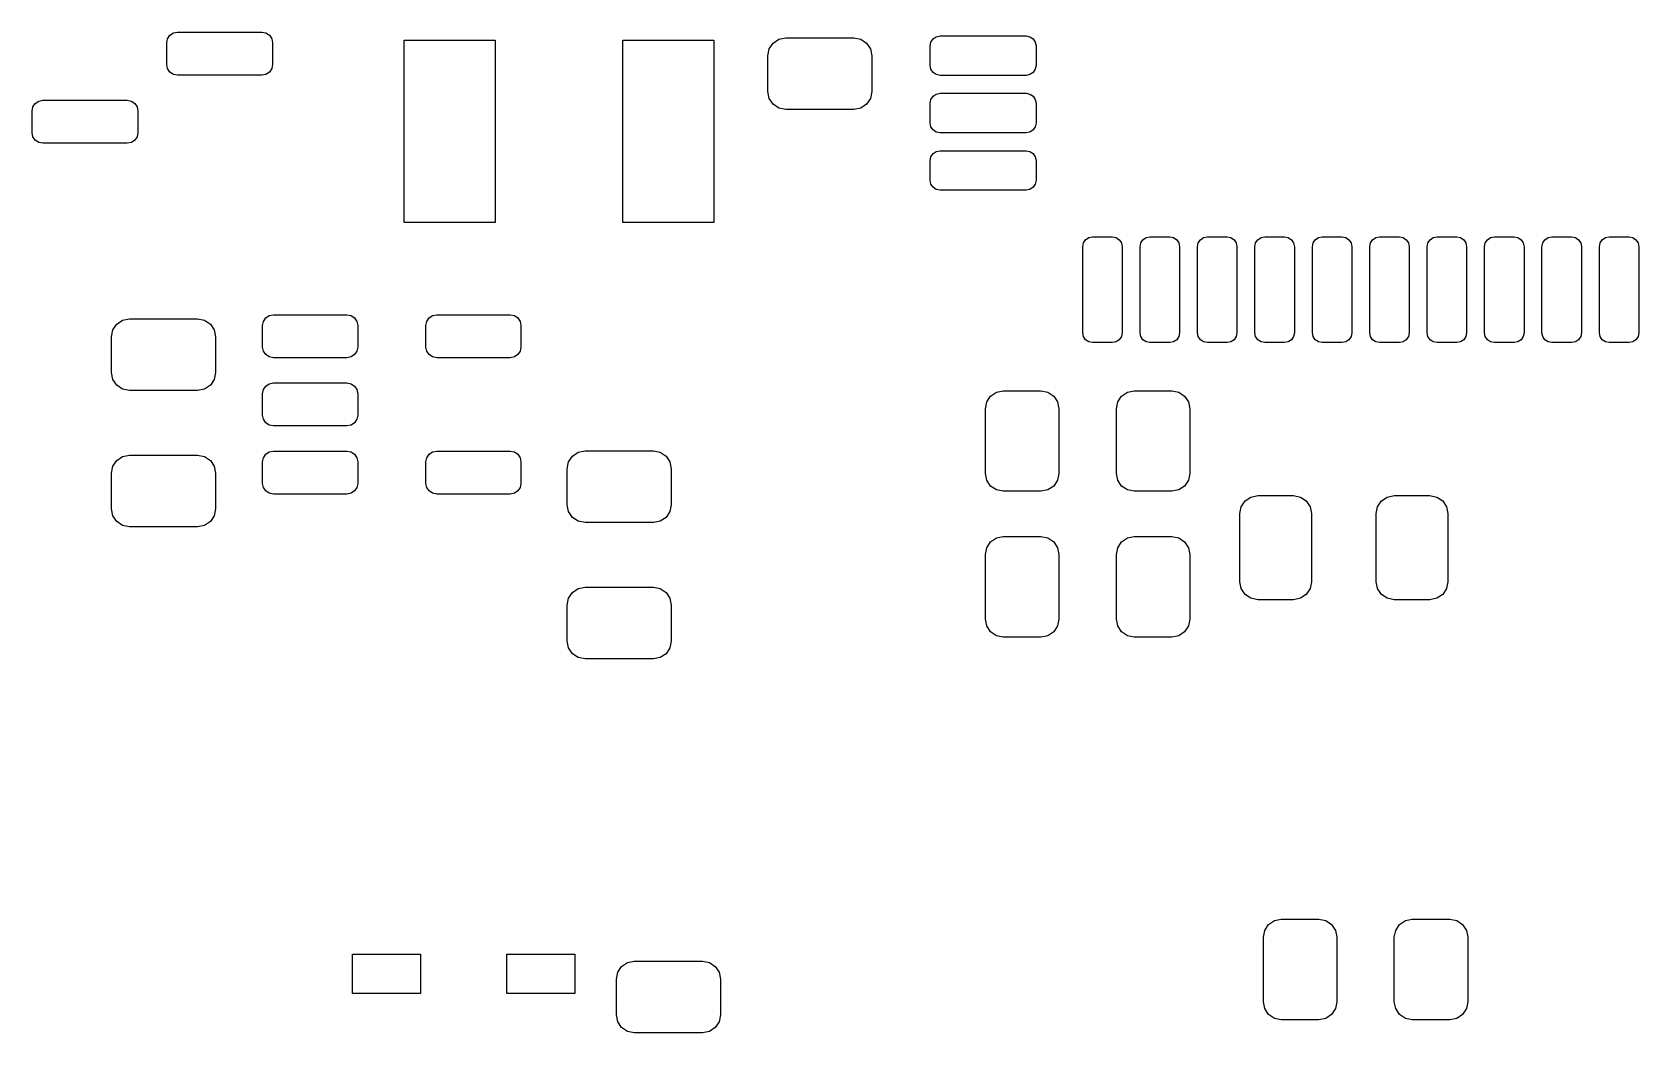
# Model space of a CAD drawing. Header units: inches. Extents: x -2.1 to 1.74, y 0.53 to 2.74.
# Drawn here: x -1.039 to -0.158, y 1.11 to 1.659 of the extents above; entities that cross this region are included whole.
import ezdxf

# ---------------------------------------------------------------- set-up
doc = ezdxf.new("R2010")
doc.units = ezdxf.units.IN
doc.header["$MEASUREMENT"] = 0
doc.layers.add('BLACK', color=250, linetype='CONTINUOUS')

msp = doc.modelspace()

# ---------------------------------------------------------------- linework, layer by layer
at = {"layer": 'BLACK', "linetype": 'CONTINUOUS'}
for p, q in [((-0.96477, 1.65576), (-0.96349, 1.65768)), ((-0.96349, 1.65768), (-0.96157, 1.65896)), ((-0.96157, 1.65896), (-0.95931, 1.65941)), ((-0.95931, 1.65941), (-0.91305, 1.65941)), ((-0.91305, 1.65941), (-0.91079, 1.65896)), ((-0.91079, 1.65896), (-0.90888, 1.65768)), ((-0.90888, 1.65768), (-0.9076, 1.65576)), ((-0.54304, 1.65691), (-0.54096, 1.65732)), ((-0.54096, 1.65732), (-0.49372, 1.65732)), ((-0.49372, 1.65732), (-0.49165, 1.65691)), ((-0.96522, 1.6535), (-0.96477, 1.65576)), ((-0.96522, 1.64169), (-0.96522, 1.6535)), ((-0.9076, 1.65576), (-0.90715, 1.6535)), ((-0.90715, 1.6535), (-0.90715, 1.64169)), ((-0.835, 1.555), (-0.835, 1.655)), ((-0.835, 1.655), (-0.785, 1.655)), ((-0.785, 1.655), (-0.785, 1.555)), ((-0.715, 1.555), (-0.715, 1.655)), ((-0.715, 1.655), (-0.665, 1.655)), ((-0.665, 1.655), (-0.665, 1.555)), ((-0.63547, 1.64644), (-0.63472, 1.6502)), ((-0.63472, 1.6502), (-0.63259, 1.6534)), ((-0.63259, 1.6534), (-0.6294, 1.65553)), ((-0.6294, 1.65553), (-0.62563, 1.65628)), ((-0.62563, 1.65628), (-0.58823, 1.65628)), ((-0.58823, 1.65628), (-0.58446, 1.65553)), ((-0.58446, 1.65553), (-0.58127, 1.6534)), ((-0.58127, 1.6534), (-0.57914, 1.6502)), ((-0.57914, 1.6502), (-0.57839, 1.64644)), ((-0.54638, 1.65191), (-0.54597, 1.65398)), ((-0.54638, 1.64108), (-0.54638, 1.65191)), ((-0.54597, 1.65398), (-0.54479, 1.65574)), ((-0.54479, 1.65574), (-0.54304, 1.65691)), ((-0.49165, 1.65691), (-0.48989, 1.65574)), ((-0.48989, 1.65574), (-0.48872, 1.65398)), ((-0.48872, 1.65398), (-0.48831, 1.65191)), ((-0.48831, 1.65191), (-0.48831, 1.64108)), ((-0.96477, 1.63943), (-0.96522, 1.64169)), ((-0.90715, 1.64169), (-0.9076, 1.63943)), ((-0.63547, 1.62675), (-0.63547, 1.64644)), ((-0.57839, 1.64644), (-0.57839, 1.62675)), ((-0.54597, 1.63901), (-0.54638, 1.64108)), ((-0.48831, 1.64108), (-0.48872, 1.63901)), ((-0.96349, 1.63752), (-0.96477, 1.63943)), ((-0.96157, 1.63624), (-0.96349, 1.63752)), ((-0.95931, 1.63579), (-0.96157, 1.63624)), ((-0.91305, 1.63579), (-0.95931, 1.63579)), ((-0.91079, 1.63624), (-0.91305, 1.63579)), ((-0.90888, 1.63752), (-0.91079, 1.63624)), ((-0.9076, 1.63943), (-0.90888, 1.63752)), ((-0.54479, 1.63725), (-0.54597, 1.63901)), ((-0.54304, 1.63608), (-0.54479, 1.63725)), ((-0.54096, 1.63567), (-0.54304, 1.63608)), ((-0.49372, 1.63567), (-0.54096, 1.63567)), ((-0.49165, 1.63608), (-0.49372, 1.63567)), ((-0.48989, 1.63725), (-0.49165, 1.63608)), ((-0.48872, 1.63901), (-0.48989, 1.63725)), ((-1.03539, 1.62156), (-1.03313, 1.62201)), ((-1.03313, 1.62201), (-0.98687, 1.62201)), ((-0.98687, 1.62201), (-0.98461, 1.62156)), ((-0.63472, 1.62299), (-0.63547, 1.62675)), ((-0.63259, 1.61979), (-0.63472, 1.62299)), ((-0.57914, 1.62299), (-0.58127, 1.61979)), ((-0.57839, 1.62675), (-0.57914, 1.62299)), ((-0.54638, 1.62041), (-0.54597, 1.62248)), ((-0.54597, 1.62248), (-0.54479, 1.62424)), ((-0.54479, 1.62424), (-0.54304, 1.62541)), ((-0.54304, 1.62541), (-0.54096, 1.62583)), ((-0.54096, 1.62583), (-0.49372, 1.62583)), ((-0.49372, 1.62583), (-0.49165, 1.62541)), ((-0.49165, 1.62541), (-0.48989, 1.62424)), ((-0.48989, 1.62424), (-0.48872, 1.62248)), ((-0.48872, 1.62248), (-0.48831, 1.62041)), ((-1.03904, 1.6161), (-1.03859, 1.61836)), ((-1.03904, 1.60429), (-1.03904, 1.6161)), ((-1.03859, 1.61836), (-1.03731, 1.62028)), ((-1.03731, 1.62028), (-1.03539, 1.62156)), ((-0.98461, 1.62156), (-0.98269, 1.62028)), ((-0.98269, 1.62028), (-0.98141, 1.61836)), ((-0.98141, 1.61836), (-0.98096, 1.6161)), ((-0.98096, 1.6161), (-0.98096, 1.60429)), ((-0.6294, 1.61766), (-0.63259, 1.61979)), ((-0.62563, 1.61691), (-0.6294, 1.61766)), ((-0.58823, 1.61691), (-0.62563, 1.61691)), ((-0.58446, 1.61766), (-0.58823, 1.61691)), ((-0.58127, 1.61979), (-0.58446, 1.61766)), ((-0.54638, 1.60959), (-0.54638, 1.62041)), ((-0.48831, 1.62041), (-0.48831, 1.60959)), ((-1.03859, 1.60203), (-1.03904, 1.60429)), ((-0.98096, 1.60429), (-0.98141, 1.60203)), ((-0.54597, 1.60752), (-0.54638, 1.60959)), ((-0.54479, 1.60576), (-0.54597, 1.60752)), ((-0.54304, 1.60459), (-0.54479, 1.60576)), ((-0.54096, 1.60417), (-0.54304, 1.60459)), ((-0.49165, 1.60459), (-0.49372, 1.60417)), ((-0.48989, 1.60576), (-0.49165, 1.60459)), ((-0.48872, 1.60752), (-0.48989, 1.60576)), ((-0.48831, 1.60959), (-0.48872, 1.60752)), ((-1.03731, 1.60012), (-1.03859, 1.60203)), ((-1.03539, 1.59884), (-1.03731, 1.60012)), ((-1.03313, 1.59839), (-1.03539, 1.59884)), ((-0.98687, 1.59839), (-1.03313, 1.59839)), ((-0.98461, 1.59884), (-0.98687, 1.59839)), ((-0.98269, 1.60012), (-0.98461, 1.59884)), ((-0.98141, 1.60203), (-0.98269, 1.60012)), ((-0.49372, 1.60417), (-0.54096, 1.60417)), ((-0.54638, 1.58892), (-0.54597, 1.59099)), ((-0.54638, 1.57809), (-0.54638, 1.58892)), ((-0.54597, 1.59099), (-0.54479, 1.59275)), ((-0.54479, 1.59275), (-0.54304, 1.59392)), ((-0.54304, 1.59392), (-0.54096, 1.59433)), ((-0.54096, 1.59433), (-0.49372, 1.59433)), ((-0.49372, 1.59433), (-0.49165, 1.59392)), ((-0.49165, 1.59392), (-0.48989, 1.59275)), ((-0.48989, 1.59275), (-0.48872, 1.59099)), ((-0.48872, 1.59099), (-0.48831, 1.58892)), ((-0.48831, 1.58892), (-0.48831, 1.57809)), ((-0.54597, 1.57602), (-0.54638, 1.57809)), ((-0.48831, 1.57809), (-0.48872, 1.57602)), ((-0.54479, 1.57426), (-0.54597, 1.57602)), ((-0.54304, 1.57309), (-0.54479, 1.57426)), ((-0.54096, 1.57268), (-0.54304, 1.57309)), ((-0.49372, 1.57268), (-0.54096, 1.57268)), ((-0.49165, 1.57309), (-0.49372, 1.57268)), ((-0.48989, 1.57426), (-0.49165, 1.57309)), ((-0.48872, 1.57602), (-0.48989, 1.57426)), ((-0.785, 1.555), (-0.835, 1.555)), ((-0.665, 1.555), (-0.715, 1.555)), ((-0.46272, 1.54167), (-0.4623, 1.54374)), ((-0.4623, 1.54374), (-0.46113, 1.5455)), ((-0.46113, 1.5455), (-0.45937, 1.54667)), ((-0.45937, 1.54667), (-0.4573, 1.54709)), ((-0.4573, 1.54709), (-0.44648, 1.54709)), ((-0.44648, 1.54709), (-0.4444, 1.54667)), ((-0.4444, 1.54667), (-0.44265, 1.5455)), ((-0.44265, 1.5455), (-0.44148, 1.54374)), ((-0.44148, 1.54374), (-0.44106, 1.54167)), ((-0.43122, 1.54167), (-0.43081, 1.54374)), ((-0.43081, 1.54374), (-0.42963, 1.5455)), ((-0.42963, 1.5455), (-0.42788, 1.54667)), ((-0.42788, 1.54667), (-0.42581, 1.54709)), ((-0.42581, 1.54709), (-0.41498, 1.54709)), ((-0.41498, 1.54709), (-0.41291, 1.54667)), ((-0.41291, 1.54667), (-0.41115, 1.5455)), ((-0.41115, 1.5455), (-0.40998, 1.54374)), ((-0.40998, 1.54374), (-0.40957, 1.54167)), ((-0.39972, 1.54167), (-0.39931, 1.54374)), ((-0.39931, 1.54374), (-0.39814, 1.5455)), ((-0.39814, 1.5455), (-0.39638, 1.54667)), ((-0.39638, 1.54667), (-0.39431, 1.54709)), ((-0.39431, 1.54709), (-0.38348, 1.54709)), ((-0.38348, 1.54709), (-0.38141, 1.54667)), ((-0.38141, 1.54667), (-0.37966, 1.5455)), ((-0.37966, 1.5455), (-0.37848, 1.54374)), ((-0.37848, 1.54374), (-0.37807, 1.54167)), ((-0.36823, 1.54167), (-0.36782, 1.54374)), ((-0.36782, 1.54374), (-0.36664, 1.5455)), ((-0.36664, 1.5455), (-0.36489, 1.54667)), ((-0.36489, 1.54667), (-0.36281, 1.54709)), ((-0.36281, 1.54709), (-0.35199, 1.54709)), ((-0.35199, 1.54709), (-0.34992, 1.54667)), ((-0.34992, 1.54667), (-0.34816, 1.5455)), ((-0.34816, 1.5455), (-0.34699, 1.54374)), ((-0.34699, 1.54374), (-0.34657, 1.54167)), ((-0.33673, 1.54167), (-0.33632, 1.54374)), ((-0.33632, 1.54374), (-0.33515, 1.5455)), ((-0.33515, 1.5455), (-0.33339, 1.54667)), ((-0.33339, 1.54667), (-0.33132, 1.54709)), ((-0.33132, 1.54709), (-0.32049, 1.54709)), ((-0.32049, 1.54709), (-0.31842, 1.54667)), ((-0.31842, 1.54667), (-0.31666, 1.5455)), ((-0.31666, 1.5455), (-0.31549, 1.54374)), ((-0.31549, 1.54374), (-0.31508, 1.54167)), ((-0.30524, 1.54167), (-0.30482, 1.54374)), ((-0.30482, 1.54374), (-0.30365, 1.5455)), ((-0.30365, 1.5455), (-0.30189, 1.54667)), ((-0.30189, 1.54667), (-0.29982, 1.54709)), ((-0.29982, 1.54709), (-0.289, 1.54709)), ((-0.289, 1.54709), (-0.28692, 1.54667)), ((-0.28692, 1.54667), (-0.28517, 1.5455)), ((-0.28517, 1.5455), (-0.28399, 1.54374)), ((-0.28399, 1.54374), (-0.28358, 1.54167)), ((-0.27374, 1.54167), (-0.27333, 1.54374)), ((-0.27333, 1.54374), (-0.27215, 1.5455)), ((-0.27215, 1.5455), (-0.2704, 1.54667)), ((-0.2704, 1.54667), (-0.26833, 1.54709)), ((-0.26833, 1.54709), (-0.2575, 1.54709)), ((-0.2575, 1.54709), (-0.25543, 1.54667)), ((-0.25543, 1.54667), (-0.25367, 1.5455)), ((-0.25367, 1.5455), (-0.2525, 1.54374)), ((-0.2525, 1.54374), (-0.25209, 1.54167)), ((-0.24224, 1.54167), (-0.24183, 1.54374)), ((-0.24183, 1.54374), (-0.24066, 1.5455)), ((-0.24066, 1.5455), (-0.2389, 1.54667)), ((-0.2389, 1.54667), (-0.23683, 1.54709)), ((-0.23683, 1.54709), (-0.226, 1.54709)), ((-0.226, 1.54709), (-0.22393, 1.54667)), ((-0.22393, 1.54667), (-0.22218, 1.5455)), ((-0.22218, 1.5455), (-0.221, 1.54374)), ((-0.221, 1.54374), (-0.22059, 1.54167)), ((-0.21075, 1.54167), (-0.21034, 1.54374)), ((-0.21034, 1.54374), (-0.20916, 1.5455)), ((-0.20916, 1.5455), (-0.20741, 1.54667)), ((-0.20741, 1.54667), (-0.20533, 1.54709)), ((-0.20533, 1.54709), (-0.19451, 1.54709)), ((-0.19451, 1.54709), (-0.19244, 1.54667)), ((-0.19244, 1.54667), (-0.19068, 1.5455)), ((-0.19068, 1.5455), (-0.18951, 1.54374)), ((-0.18951, 1.54374), (-0.18909, 1.54167)), ((-0.17925, 1.54167), (-0.17884, 1.54374)), ((-0.17884, 1.54374), (-0.17767, 1.5455)), ((-0.17767, 1.5455), (-0.17591, 1.54667)), ((-0.17591, 1.54667), (-0.17384, 1.54709)), ((-0.17384, 1.54709), (-0.16301, 1.54709)), ((-0.16301, 1.54709), (-0.16094, 1.54667)), ((-0.16094, 1.54667), (-0.15918, 1.5455)), ((-0.15918, 1.5455), (-0.15801, 1.54374)), ((-0.15801, 1.54374), (-0.1576, 1.54167)), ((-0.46272, 1.49443), (-0.46272, 1.54167)), ((-0.44106, 1.54167), (-0.44106, 1.49443)), ((-0.43122, 1.49443), (-0.43122, 1.54167)), ((-0.40957, 1.54167), (-0.40957, 1.49443)), ((-0.39972, 1.49443), (-0.39972, 1.54167)), ((-0.37807, 1.54167), (-0.37807, 1.49443)), ((-0.36823, 1.49443), (-0.36823, 1.54167)), ((-0.34657, 1.54167), (-0.34657, 1.49443)), ((-0.33673, 1.49443), (-0.33673, 1.54167)), ((-0.31508, 1.54167), (-0.31508, 1.49443)), ((-0.30524, 1.49443), (-0.30524, 1.54167)), ((-0.28358, 1.54167), (-0.28358, 1.49443)), ((-0.27374, 1.49443), (-0.27374, 1.54167)), ((-0.25209, 1.54167), (-0.25209, 1.49443)), ((-0.24224, 1.49443), (-0.24224, 1.54167)), ((-0.22059, 1.54167), (-0.22059, 1.49443)), ((-0.21075, 1.49443), (-0.21075, 1.54167)), ((-0.18909, 1.54167), (-0.18909, 1.49443)), ((-0.17925, 1.49443), (-0.17925, 1.54167)), ((-0.1576, 1.54167), (-0.1576, 1.49443)), ((-0.99472, 1.49601), (-0.99259, 1.4992)), ((-0.99259, 1.4992), (-0.9894, 1.50134)), ((-0.9894, 1.50134), (-0.98563, 1.50209)), ((-0.98563, 1.50209), (-0.94823, 1.50209)), ((-0.94823, 1.50209), (-0.94446, 1.50134)), ((-0.94446, 1.50134), (-0.94127, 1.4992)), ((-0.94127, 1.4992), (-0.93914, 1.49601)), ((-0.91258, 1.49841), (-0.91213, 1.50067)), ((-0.91213, 1.50067), (-0.91085, 1.50258)), ((-0.91085, 1.50258), (-0.90893, 1.50386)), ((-0.90893, 1.50386), (-0.90667, 1.50431)), ((-0.90667, 1.50431), (-0.86632, 1.50431)), ((-0.86632, 1.50431), (-0.86406, 1.50386)), ((-0.86406, 1.50386), (-0.86214, 1.50258)), ((-0.86214, 1.50258), (-0.86086, 1.50067)), ((-0.86086, 1.50067), (-0.86041, 1.49841)), ((-0.82301, 1.49841), (-0.82256, 1.50067)), ((-0.82256, 1.50067), (-0.82128, 1.50258)), ((-0.82128, 1.50258), (-0.81937, 1.50386)), ((-0.81937, 1.50386), (-0.81711, 1.50431)), ((-0.81711, 1.50431), (-0.77675, 1.50431)), ((-0.77675, 1.50431), (-0.77449, 1.50386)), ((-0.77449, 1.50386), (-0.77258, 1.50258)), ((-0.77258, 1.50258), (-0.7713, 1.50067)), ((-0.7713, 1.50067), (-0.77085, 1.49841)), ((-0.99547, 1.49224), (-0.99472, 1.49601)), ((-0.99547, 1.47256), (-0.99547, 1.49224)), ((-0.93914, 1.49601), (-0.93839, 1.49224)), ((-0.93839, 1.49224), (-0.93839, 1.47256)), ((-0.91258, 1.48659), (-0.91258, 1.49841)), ((-0.86041, 1.49841), (-0.86041, 1.48659)), ((-0.82301, 1.48659), (-0.82301, 1.49841)), ((-0.77085, 1.49841), (-0.77085, 1.48659)), ((-0.4623, 1.49236), (-0.46272, 1.49443)), ((-0.46113, 1.4906), (-0.4623, 1.49236)), ((-0.45937, 1.48943), (-0.46113, 1.4906)), ((-0.44265, 1.4906), (-0.4444, 1.48943)), ((-0.44148, 1.49236), (-0.44265, 1.4906)), ((-0.44106, 1.49443), (-0.44148, 1.49236)), ((-0.43081, 1.49236), (-0.43122, 1.49443)), ((-0.42963, 1.4906), (-0.43081, 1.49236)), ((-0.42788, 1.48943), (-0.42963, 1.4906)), ((-0.41115, 1.4906), (-0.41291, 1.48943)), ((-0.40998, 1.49236), (-0.41115, 1.4906)), ((-0.40957, 1.49443), (-0.40998, 1.49236)), ((-0.39931, 1.49236), (-0.39972, 1.49443)), ((-0.39814, 1.4906), (-0.39931, 1.49236)), ((-0.39638, 1.48943), (-0.39814, 1.4906)), ((-0.37966, 1.4906), (-0.38141, 1.48943)), ((-0.37848, 1.49236), (-0.37966, 1.4906)), ((-0.37807, 1.49443), (-0.37848, 1.49236)), ((-0.36782, 1.49236), (-0.36823, 1.49443)), ((-0.36664, 1.4906), (-0.36782, 1.49236)), ((-0.36489, 1.48943), (-0.36664, 1.4906)), ((-0.34816, 1.4906), (-0.34992, 1.48943)), ((-0.34699, 1.49236), (-0.34816, 1.4906)), ((-0.34657, 1.49443), (-0.34699, 1.49236)), ((-0.33632, 1.49236), (-0.33673, 1.49443)), ((-0.33515, 1.4906), (-0.33632, 1.49236)), ((-0.33339, 1.48943), (-0.33515, 1.4906)), ((-0.31666, 1.4906), (-0.31842, 1.48943)), ((-0.31549, 1.49236), (-0.31666, 1.4906)), ((-0.31508, 1.49443), (-0.31549, 1.49236)), ((-0.30482, 1.49236), (-0.30524, 1.49443)), ((-0.30365, 1.4906), (-0.30482, 1.49236)), ((-0.30189, 1.48943), (-0.30365, 1.4906)), ((-0.28517, 1.4906), (-0.28692, 1.48943)), ((-0.28399, 1.49236), (-0.28517, 1.4906)), ((-0.28358, 1.49443), (-0.28399, 1.49236)), ((-0.27333, 1.49236), (-0.27374, 1.49443)), ((-0.27215, 1.4906), (-0.27333, 1.49236)), ((-0.2704, 1.48943), (-0.27215, 1.4906)), ((-0.25367, 1.4906), (-0.25543, 1.48943)), ((-0.2525, 1.49236), (-0.25367, 1.4906)), ((-0.25209, 1.49443), (-0.2525, 1.49236)), ((-0.24183, 1.49236), (-0.24224, 1.49443)), ((-0.24066, 1.4906), (-0.24183, 1.49236)), ((-0.2389, 1.48943), (-0.24066, 1.4906)), ((-0.22218, 1.4906), (-0.22393, 1.48943)), ((-0.221, 1.49236), (-0.22218, 1.4906)), ((-0.22059, 1.49443), (-0.221, 1.49236)), ((-0.21034, 1.49236), (-0.21075, 1.49443)), ((-0.20916, 1.4906), (-0.21034, 1.49236)), ((-0.20741, 1.48943), (-0.20916, 1.4906)), ((-0.19068, 1.4906), (-0.19244, 1.48943)), ((-0.18951, 1.49236), (-0.19068, 1.4906)), ((-0.18909, 1.49443), (-0.18951, 1.49236)), ((-0.17884, 1.49236), (-0.17925, 1.49443)), ((-0.17767, 1.4906), (-0.17884, 1.49236)), ((-0.17591, 1.48943), (-0.17767, 1.4906)), ((-0.15918, 1.4906), (-0.16094, 1.48943)), ((-0.15801, 1.49236), (-0.15918, 1.4906)), ((-0.1576, 1.49443), (-0.15801, 1.49236)), ((-0.91213, 1.48433), (-0.91258, 1.48659)), ((-0.91085, 1.48242), (-0.91213, 1.48433)), ((-0.90893, 1.48114), (-0.91085, 1.48242)), ((-0.90667, 1.48069), (-0.90893, 1.48114)), ((-0.86406, 1.48114), (-0.86632, 1.48069)), ((-0.86214, 1.48242), (-0.86406, 1.48114)), ((-0.86086, 1.48433), (-0.86214, 1.48242)), ((-0.86041, 1.48659), (-0.86086, 1.48433)), ((-0.82256, 1.48433), (-0.82301, 1.48659)), ((-0.82128, 1.48242), (-0.82256, 1.48433)), ((-0.81937, 1.48114), (-0.82128, 1.48242)), ((-0.81711, 1.48069), (-0.81937, 1.48114)), ((-0.77449, 1.48114), (-0.77675, 1.48069)), ((-0.77258, 1.48242), (-0.77449, 1.48114)), ((-0.7713, 1.48433), (-0.77258, 1.48242)), ((-0.77085, 1.48659), (-0.7713, 1.48433)), ((-0.4573, 1.48902), (-0.45937, 1.48943)), ((-0.44648, 1.48902), (-0.4573, 1.48902)), ((-0.4444, 1.48943), (-0.44648, 1.48902)), ((-0.42581, 1.48902), (-0.42788, 1.48943)), ((-0.41498, 1.48902), (-0.42581, 1.48902)), ((-0.41291, 1.48943), (-0.41498, 1.48902)), ((-0.39431, 1.48902), (-0.39638, 1.48943)), ((-0.38348, 1.48902), (-0.39431, 1.48902)), ((-0.38141, 1.48943), (-0.38348, 1.48902)), ((-0.36281, 1.48902), (-0.36489, 1.48943)), ((-0.35199, 1.48902), (-0.36281, 1.48902)), ((-0.34992, 1.48943), (-0.35199, 1.48902)), ((-0.33132, 1.48902), (-0.33339, 1.48943)), ((-0.32049, 1.48902), (-0.33132, 1.48902)), ((-0.31842, 1.48943), (-0.32049, 1.48902)), ((-0.29982, 1.48902), (-0.30189, 1.48943)), ((-0.289, 1.48902), (-0.29982, 1.48902)), ((-0.28692, 1.48943), (-0.289, 1.48902)), ((-0.26833, 1.48902), (-0.2704, 1.48943)), ((-0.2575, 1.48902), (-0.26833, 1.48902)), ((-0.25543, 1.48943), (-0.2575, 1.48902)), ((-0.23683, 1.48902), (-0.2389, 1.48943)), ((-0.226, 1.48902), (-0.23683, 1.48902)), ((-0.22393, 1.48943), (-0.226, 1.48902)), ((-0.20533, 1.48902), (-0.20741, 1.48943)), ((-0.19451, 1.48902), (-0.20533, 1.48902)), ((-0.19244, 1.48943), (-0.19451, 1.48902)), ((-0.17384, 1.48902), (-0.17591, 1.48943)), ((-0.16301, 1.48902), (-0.17384, 1.48902)), ((-0.16094, 1.48943), (-0.16301, 1.48902)), ((-0.99472, 1.46879), (-0.99547, 1.47256)), ((-0.93839, 1.47256), (-0.93914, 1.46879)), ((-0.86632, 1.48069), (-0.90667, 1.48069)), ((-0.77675, 1.48069), (-0.81711, 1.48069)), ((-0.99259, 1.4656), (-0.99472, 1.46879)), ((-0.9894, 1.46347), (-0.99259, 1.4656)), ((-0.98563, 1.46272), (-0.9894, 1.46347)), ((-0.94446, 1.46347), (-0.94823, 1.46272)), ((-0.94127, 1.4656), (-0.94446, 1.46347)), ((-0.93914, 1.46879), (-0.94127, 1.4656)), ((-0.91258, 1.461), (-0.91213, 1.46326)), ((-0.91213, 1.46326), (-0.91085, 1.46518)), ((-0.91085, 1.46518), (-0.90893, 1.46646)), ((-0.90893, 1.46646), (-0.90667, 1.46691)), ((-0.90667, 1.46691), (-0.86632, 1.46691)), ((-0.86632, 1.46691), (-0.86406, 1.46646)), ((-0.86406, 1.46646), (-0.86214, 1.46518)), ((-0.86214, 1.46518), (-0.86086, 1.46326)), ((-0.86086, 1.46326), (-0.86041, 1.461)), ((-0.94823, 1.46272), (-0.98563, 1.46272)), ((-0.91258, 1.44919), (-0.91258, 1.461)), ((-0.86041, 1.461), (-0.86041, 1.44919)), ((-0.5161, 1.45272), (-0.51535, 1.45648)), ((-0.51535, 1.45648), (-0.51322, 1.45968)), ((-0.51322, 1.45968), (-0.51003, 1.46181)), ((-0.51003, 1.46181), (-0.50626, 1.46256)), ((-0.50626, 1.46256), (-0.48559, 1.46256)), ((-0.48559, 1.46256), (-0.48182, 1.46181)), ((-0.48182, 1.46181), (-0.47863, 1.45968)), ((-0.47863, 1.45968), (-0.4765, 1.45648)), ((-0.4765, 1.45648), (-0.47575, 1.45272)), ((-0.44425, 1.45272), (-0.4435, 1.45648)), ((-0.4435, 1.45648), (-0.44137, 1.45968)), ((-0.44137, 1.45968), (-0.43818, 1.46181)), ((-0.43818, 1.46181), (-0.43441, 1.46256)), ((-0.43441, 1.46256), (-0.41374, 1.46256)), ((-0.41374, 1.46256), (-0.40997, 1.46181)), ((-0.40997, 1.46181), (-0.40678, 1.45968)), ((-0.40678, 1.45968), (-0.40465, 1.45648)), ((-0.40465, 1.45648), (-0.4039, 1.45272)), ((-0.91213, 1.44693), (-0.91258, 1.44919)), ((-0.91085, 1.44502), (-0.91213, 1.44693)), ((-0.86086, 1.44693), (-0.86214, 1.44502)), ((-0.86041, 1.44919), (-0.86086, 1.44693)), ((-0.5161, 1.41728), (-0.5161, 1.45272)), ((-0.47575, 1.45272), (-0.47575, 1.41728)), ((-0.44425, 1.41728), (-0.44425, 1.45272)), ((-0.4039, 1.45272), (-0.4039, 1.41728)), ((-0.90893, 1.44374), (-0.91085, 1.44502)), ((-0.90667, 1.44329), (-0.90893, 1.44374)), ((-0.86632, 1.44329), (-0.90667, 1.44329)), ((-0.86406, 1.44374), (-0.86632, 1.44329)), ((-0.86214, 1.44502), (-0.86406, 1.44374)), ((-0.91085, 1.42778), (-0.90893, 1.42906)), ((-0.90893, 1.42906), (-0.90667, 1.42951)), ((-0.90667, 1.42951), (-0.86632, 1.42951)), ((-0.86632, 1.42951), (-0.86406, 1.42906)), ((-0.86406, 1.42906), (-0.86214, 1.42778)), ((-0.82128, 1.42778), (-0.81937, 1.42906)), ((-0.81937, 1.42906), (-0.81711, 1.42951)), ((-0.81711, 1.42951), (-0.77675, 1.42951)), ((-0.77675, 1.42951), (-0.77449, 1.42906)), ((-0.77449, 1.42906), (-0.77258, 1.42778)), ((-0.74259, 1.4267), (-0.7394, 1.42884)), ((-0.7394, 1.42884), (-0.73563, 1.42959)), ((-0.73563, 1.42959), (-0.69823, 1.42959)), ((-0.69823, 1.42959), (-0.69446, 1.42884)), ((-0.69446, 1.42884), (-0.69127, 1.4267)), ((-0.99547, 1.41744), (-0.99472, 1.42121)), ((-0.99472, 1.42121), (-0.99259, 1.4244)), ((-0.99259, 1.4244), (-0.9894, 1.42653)), ((-0.9894, 1.42653), (-0.98563, 1.42728)), ((-0.98563, 1.42728), (-0.94823, 1.42728)), ((-0.94823, 1.42728), (-0.94446, 1.42653)), ((-0.94446, 1.42653), (-0.94127, 1.4244)), ((-0.94127, 1.4244), (-0.93914, 1.42121)), ((-0.93914, 1.42121), (-0.93839, 1.41744)), ((-0.91258, 1.4236), (-0.91213, 1.42586)), ((-0.91258, 1.41179), (-0.91258, 1.4236)), ((-0.91213, 1.42586), (-0.91085, 1.42778)), ((-0.86214, 1.42778), (-0.86086, 1.42586)), ((-0.86086, 1.42586), (-0.86041, 1.4236)), ((-0.86041, 1.4236), (-0.86041, 1.41179)), ((-0.82301, 1.4236), (-0.82256, 1.42586)), ((-0.82301, 1.41179), (-0.82301, 1.4236)), ((-0.82256, 1.42586), (-0.82128, 1.42778)), ((-0.77258, 1.42778), (-0.7713, 1.42586)), ((-0.7713, 1.42586), (-0.77085, 1.4236)), ((-0.77085, 1.4236), (-0.77085, 1.41179)), ((-0.74547, 1.41974), (-0.74472, 1.42351)), ((-0.74547, 1.40006), (-0.74547, 1.41974)), ((-0.74472, 1.42351), (-0.74259, 1.4267)), ((-0.69127, 1.4267), (-0.68914, 1.42351)), ((-0.68914, 1.42351), (-0.68839, 1.41974)), ((-0.68839, 1.41974), (-0.68839, 1.40006)), ((-0.99547, 1.39776), (-0.99547, 1.41744)), ((-0.93839, 1.41744), (-0.93839, 1.39776)), ((-0.91213, 1.40953), (-0.91258, 1.41179)), ((-0.86041, 1.41179), (-0.86086, 1.40953)), ((-0.82256, 1.40953), (-0.82301, 1.41179)), ((-0.77085, 1.41179), (-0.7713, 1.40953)), ((-0.51535, 1.41352), (-0.5161, 1.41728)), ((-0.51322, 1.41032), (-0.51535, 1.41352)), ((-0.51003, 1.40819), (-0.51322, 1.41032)), ((-0.47863, 1.41032), (-0.48182, 1.40819)), ((-0.4765, 1.41352), (-0.47863, 1.41032)), ((-0.47575, 1.41728), (-0.4765, 1.41352)), ((-0.4435, 1.41352), (-0.44425, 1.41728)), ((-0.44137, 1.41032), (-0.4435, 1.41352)), ((-0.43818, 1.40819), (-0.44137, 1.41032)), ((-0.40678, 1.41032), (-0.40997, 1.40819)), ((-0.40465, 1.41352), (-0.40678, 1.41032)), ((-0.4039, 1.41728), (-0.40465, 1.41352)), ((-0.91085, 1.40762), (-0.91213, 1.40953)), ((-0.90893, 1.40634), (-0.91085, 1.40762)), ((-0.90667, 1.40589), (-0.90893, 1.40634)), ((-0.86632, 1.40589), (-0.90667, 1.40589)), ((-0.86406, 1.40634), (-0.86632, 1.40589)), ((-0.86214, 1.40762), (-0.86406, 1.40634)), ((-0.86086, 1.40953), (-0.86214, 1.40762)), ((-0.82128, 1.40762), (-0.82256, 1.40953)), ((-0.81937, 1.40634), (-0.82128, 1.40762)), ((-0.81711, 1.40589), (-0.81937, 1.40634)), ((-0.77675, 1.40589), (-0.81711, 1.40589)), ((-0.77449, 1.40634), (-0.77675, 1.40589)), ((-0.77258, 1.40762), (-0.77449, 1.40634)), ((-0.7713, 1.40953), (-0.77258, 1.40762)), ((-0.50626, 1.40744), (-0.51003, 1.40819)), ((-0.48559, 1.40744), (-0.50626, 1.40744)), ((-0.48182, 1.40819), (-0.48559, 1.40744)), ((-0.43441, 1.40744), (-0.43818, 1.40819)), ((-0.41374, 1.40744), (-0.43441, 1.40744)), ((-0.40997, 1.40819), (-0.41374, 1.40744)), ((-0.37577, 1.39896), (-0.37363, 1.40216)), ((-0.37363, 1.40216), (-0.37044, 1.40429)), ((-0.37044, 1.40429), (-0.36667, 1.40504)), ((-0.36667, 1.40504), (-0.34699, 1.40504)), ((-0.34699, 1.40504), (-0.34322, 1.40429)), ((-0.34322, 1.40429), (-0.34003, 1.40216)), ((-0.34003, 1.40216), (-0.33789, 1.39896)), ((-0.30096, 1.39896), (-0.29883, 1.40216)), ((-0.29883, 1.40216), (-0.29564, 1.40429)), ((-0.29564, 1.40429), (-0.29187, 1.40504)), ((-0.29187, 1.40504), (-0.27219, 1.40504)), ((-0.27219, 1.40504), (-0.26842, 1.40429)), ((-0.26842, 1.40429), (-0.26523, 1.40216)), ((-0.26523, 1.40216), (-0.26309, 1.39896)), ((-0.99472, 1.39399), (-0.99547, 1.39776)), ((-0.99259, 1.3908), (-0.99472, 1.39399)), ((-0.93914, 1.39399), (-0.94127, 1.3908)), ((-0.93839, 1.39776), (-0.93914, 1.39399)), ((-0.74472, 1.39629), (-0.74547, 1.40006)), ((-0.74259, 1.3931), (-0.74472, 1.39629)), ((-0.7394, 1.39097), (-0.74259, 1.3931)), ((-0.69127, 1.3931), (-0.69446, 1.39097)), ((-0.68914, 1.39629), (-0.69127, 1.3931)), ((-0.68839, 1.40006), (-0.68914, 1.39629)), ((-0.37652, 1.3952), (-0.37577, 1.39896)), ((-0.37652, 1.3578), (-0.37652, 1.3952)), ((-0.33789, 1.39896), (-0.33715, 1.3952)), ((-0.33715, 1.3952), (-0.33715, 1.3578)), ((-0.30171, 1.3952), (-0.30096, 1.39896)), ((-0.30171, 1.3578), (-0.30171, 1.3952)), ((-0.26309, 1.39896), (-0.26234, 1.3952)), ((-0.26234, 1.3952), (-0.26234, 1.3578)), ((-0.9894, 1.38866), (-0.99259, 1.3908)), ((-0.98563, 1.38791), (-0.9894, 1.38866)), ((-0.94823, 1.38791), (-0.98563, 1.38791)), ((-0.94446, 1.38866), (-0.94823, 1.38791)), ((-0.94127, 1.3908), (-0.94446, 1.38866)), ((-0.73563, 1.39022), (-0.7394, 1.39097)), ((-0.69823, 1.39022), (-0.73563, 1.39022)), ((-0.69446, 1.39097), (-0.69823, 1.39022)), ((-0.5161, 1.37272), (-0.51535, 1.37648)), ((-0.51535, 1.37648), (-0.51322, 1.37968)), ((-0.51322, 1.37968), (-0.51003, 1.38181)), ((-0.51003, 1.38181), (-0.50626, 1.38256)), ((-0.50626, 1.38256), (-0.48559, 1.38256)), ((-0.48559, 1.38256), (-0.48182, 1.38181)), ((-0.48182, 1.38181), (-0.47863, 1.37968)), ((-0.47863, 1.37968), (-0.4765, 1.37648)), ((-0.4765, 1.37648), (-0.47575, 1.37272)), ((-0.44425, 1.37272), (-0.4435, 1.37648)), ((-0.4435, 1.37648), (-0.44137, 1.37968)), ((-0.44137, 1.37968), (-0.43818, 1.38181)), ((-0.43818, 1.38181), (-0.43441, 1.38256)), ((-0.43441, 1.38256), (-0.41374, 1.38256)), ((-0.41374, 1.38256), (-0.40997, 1.38181)), ((-0.40997, 1.38181), (-0.40678, 1.37968)), ((-0.40678, 1.37968), (-0.40465, 1.37648)), ((-0.40465, 1.37648), (-0.4039, 1.37272)), ((-0.5161, 1.33728), (-0.5161, 1.37272)), ((-0.47575, 1.37272), (-0.47575, 1.33728)), ((-0.44425, 1.33728), (-0.44425, 1.37272)), ((-0.4039, 1.37272), (-0.4039, 1.33728)), ((-0.37577, 1.35403), (-0.37652, 1.3578)), ((-0.33715, 1.3578), (-0.33789, 1.35403)), ((-0.30096, 1.35403), (-0.30171, 1.3578)), ((-0.26234, 1.3578), (-0.26309, 1.35403)), ((-0.74547, 1.34494), (-0.74472, 1.34871)), ((-0.74472, 1.34871), (-0.74259, 1.3519)), ((-0.74259, 1.3519), (-0.7394, 1.35403)), ((-0.7394, 1.35403), (-0.73563, 1.35478)), ((-0.73563, 1.35478), (-0.69823, 1.35478)), ((-0.69823, 1.35478), (-0.69446, 1.35403)), ((-0.69446, 1.35403), (-0.69127, 1.3519)), ((-0.69127, 1.3519), (-0.68914, 1.34871)), ((-0.68914, 1.34871), (-0.68839, 1.34494)), ((-0.37363, 1.35084), (-0.37577, 1.35403)), ((-0.37044, 1.3487), (-0.37363, 1.35084)), ((-0.36667, 1.34795), (-0.37044, 1.3487)), ((-0.34322, 1.3487), (-0.34699, 1.34795)), ((-0.34003, 1.35084), (-0.34322, 1.3487)), ((-0.33789, 1.35403), (-0.34003, 1.35084)), ((-0.29883, 1.35084), (-0.30096, 1.35403)), ((-0.29564, 1.3487), (-0.29883, 1.35084)), ((-0.29187, 1.34795), (-0.29564, 1.3487)), ((-0.26842, 1.3487), (-0.27219, 1.34795)), ((-0.26523, 1.35084), (-0.26842, 1.3487)), ((-0.26309, 1.35403), (-0.26523, 1.35084)), ((-0.74547, 1.32526), (-0.74547, 1.34494)), ((-0.68839, 1.34494), (-0.68839, 1.32526)), ((-0.34699, 1.34795), (-0.36667, 1.34795)), ((-0.27219, 1.34795), (-0.29187, 1.34795)), ((-0.51535, 1.33352), (-0.5161, 1.33728)), ((-0.51322, 1.33032), (-0.51535, 1.33352)), ((-0.4765, 1.33352), (-0.47863, 1.33032)), ((-0.47575, 1.33728), (-0.4765, 1.33352)), ((-0.4435, 1.33352), (-0.44425, 1.33728)), ((-0.44137, 1.33032), (-0.4435, 1.33352)), ((-0.40465, 1.33352), (-0.40678, 1.33032)), ((-0.4039, 1.33728), (-0.40465, 1.33352)), ((-0.74472, 1.32149), (-0.74547, 1.32526)), ((-0.68839, 1.32526), (-0.68914, 1.32149)), ((-0.51003, 1.32819), (-0.51322, 1.33032)), ((-0.50626, 1.32744), (-0.51003, 1.32819)), ((-0.48559, 1.32744), (-0.50626, 1.32744)), ((-0.48182, 1.32819), (-0.48559, 1.32744)), ((-0.47863, 1.33032), (-0.48182, 1.32819)), ((-0.43818, 1.32819), (-0.44137, 1.33032)), ((-0.43441, 1.32744), (-0.43818, 1.32819)), ((-0.41374, 1.32744), (-0.43441, 1.32744)), ((-0.40997, 1.32819), (-0.41374, 1.32744)), ((-0.40678, 1.33032), (-0.40997, 1.32819)), ((-0.74259, 1.3183), (-0.74472, 1.32149)), ((-0.7394, 1.31616), (-0.74259, 1.3183)), ((-0.73563, 1.31541), (-0.7394, 1.31616)), ((-0.69823, 1.31541), (-0.73563, 1.31541)), ((-0.69446, 1.31616), (-0.69823, 1.31541)), ((-0.69127, 1.3183), (-0.69446, 1.31616)), ((-0.68914, 1.32149), (-0.69127, 1.3183)), ((-0.35753, 1.17181), (-0.35376, 1.17256)), ((-0.35376, 1.17256), (-0.33309, 1.17256)), ((-0.33309, 1.17256), (-0.32932, 1.17181)), ((-0.28568, 1.17181), (-0.28191, 1.17256)), ((-0.28191, 1.17256), (-0.26124, 1.17256)), ((-0.26124, 1.17256), (-0.25747, 1.17181)), ((-0.3636, 1.16272), (-0.36285, 1.16648)), ((-0.36285, 1.16648), (-0.36072, 1.16968)), ((-0.36072, 1.16968), (-0.35753, 1.17181)), ((-0.32932, 1.17181), (-0.32613, 1.16968)), ((-0.32613, 1.16968), (-0.324, 1.16648)), ((-0.324, 1.16648), (-0.32325, 1.16272)), ((-0.29175, 1.16272), (-0.291, 1.16648)), ((-0.291, 1.16648), (-0.28887, 1.16968)), ((-0.28887, 1.16968), (-0.28568, 1.17181)), ((-0.25747, 1.17181), (-0.25428, 1.16968)), ((-0.25428, 1.16968), (-0.25215, 1.16648)), ((-0.25215, 1.16648), (-0.2514, 1.16272)), ((-0.3636, 1.12728), (-0.3636, 1.16272)), ((-0.32325, 1.16272), (-0.32325, 1.12728)), ((-0.29175, 1.12728), (-0.29175, 1.16272)), ((-0.2514, 1.16272), (-0.2514, 1.12728)), ((-0.86335, 1.13181), (-0.86335, 1.15346)), ((-0.86335, 1.15346), (-0.82594, 1.15346)), ((-0.82594, 1.15346), (-0.82594, 1.13181)), ((-0.7787, 1.13181), (-0.7787, 1.15346)), ((-0.7787, 1.15346), (-0.7413, 1.15346)), ((-0.7413, 1.15346), (-0.7413, 1.13181)), ((-0.71779, 1.14351), (-0.71566, 1.1467)), ((-0.71566, 1.1467), (-0.71247, 1.14884)), ((-0.71247, 1.14884), (-0.7087, 1.14959)), ((-0.7087, 1.14959), (-0.6713, 1.14959)), ((-0.6713, 1.14959), (-0.66753, 1.14884)), ((-0.66753, 1.14884), (-0.66434, 1.1467)), ((-0.66434, 1.1467), (-0.66221, 1.14351)), ((-0.71854, 1.13974), (-0.71779, 1.14351)), ((-0.71854, 1.12006), (-0.71854, 1.13974)), ((-0.66221, 1.14351), (-0.66146, 1.13974)), ((-0.66146, 1.13974), (-0.66146, 1.12006)), ((-0.82594, 1.13181), (-0.86335, 1.13181)), ((-0.7413, 1.13181), (-0.7787, 1.13181)), ((-0.71779, 1.11629), (-0.71854, 1.12006)), ((-0.66146, 1.12006), (-0.66221, 1.11629)), ((-0.36285, 1.12352), (-0.3636, 1.12728)), ((-0.36072, 1.12032), (-0.36285, 1.12352)), ((-0.35753, 1.11819), (-0.36072, 1.12032)), ((-0.32613, 1.12032), (-0.32932, 1.11819)), ((-0.324, 1.12352), (-0.32613, 1.12032)), ((-0.32325, 1.12728), (-0.324, 1.12352)), ((-0.291, 1.12352), (-0.29175, 1.12728)), ((-0.28887, 1.12032), (-0.291, 1.12352)), ((-0.28568, 1.11819), (-0.28887, 1.12032)), ((-0.25428, 1.12032), (-0.25747, 1.11819)), ((-0.25215, 1.12352), (-0.25428, 1.12032)), ((-0.2514, 1.12728), (-0.25215, 1.12352)), ((-0.71566, 1.1131), (-0.71779, 1.11629)), ((-0.71247, 1.11097), (-0.71566, 1.1131)), ((-0.7087, 1.11022), (-0.71247, 1.11097)), ((-0.66753, 1.11097), (-0.6713, 1.11022)), ((-0.66434, 1.1131), (-0.66753, 1.11097)), ((-0.66221, 1.11629), (-0.66434, 1.1131)), ((-0.35376, 1.11744), (-0.35753, 1.11819)), ((-0.33309, 1.11744), (-0.35376, 1.11744)), ((-0.32932, 1.11819), (-0.33309, 1.11744)), ((-0.28191, 1.11744), (-0.28568, 1.11819)), ((-0.26124, 1.11744), (-0.28191, 1.11744)), ((-0.25747, 1.11819), (-0.26124, 1.11744)), ((-0.6713, 1.11022), (-0.7087, 1.11022))]:
    msp.add_line(p, q, dxfattribs=at)

doc.saveas('drawing.dxf')
